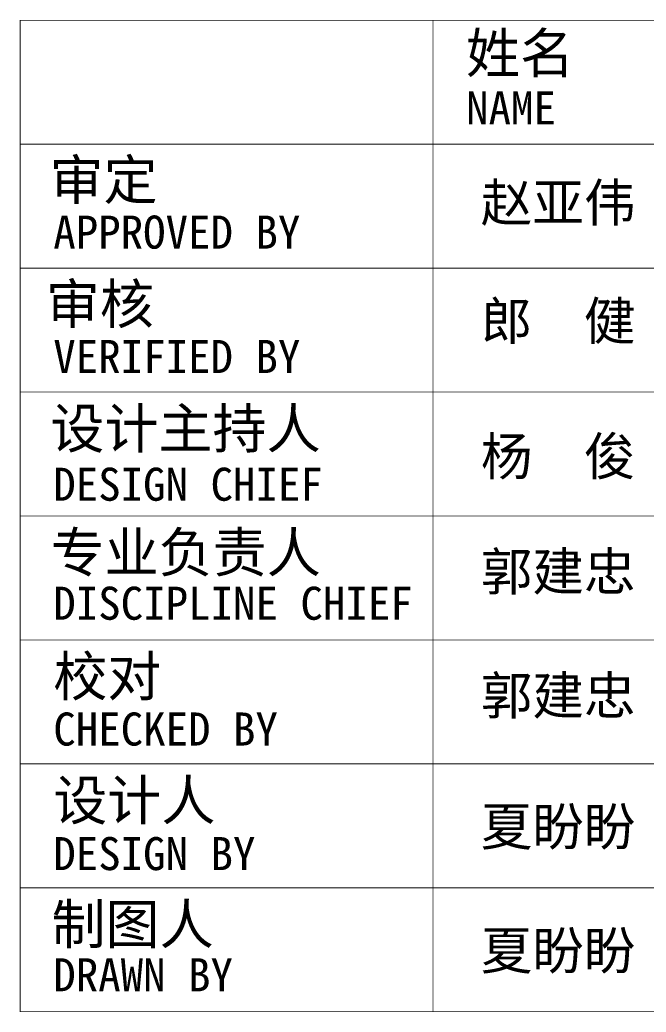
# Model space of a CAD drawing. Extents: x -777745 to 647905, y -207485 to 303235.
# Drawn here: x -357285 to -355388, y 175631 to 178634 of the extents above; entities that cross this region are included whole.
import ezdxf
from ezdxf.enums import TextEntityAlignment as Align

# ---------------------------------------------------------------- set-up
doc = ezdxf.new("R2010")
doc.units = 0
doc.header["$LTSCALE"] = 1000
doc.layers.get('0').update_dxf_attribs({"linetype": 'CONTINUOUS'})
doc.layers.add('00-防烟分区', color=4, linetype='CONTINUOUS')
doc.layers.add('SHEET_TEXT', color=7, linetype='CONTINUOUS')
doc.styles.add('华文细黑', font='STXIHEI.TTF', dxfattribs={"height": 10})
doc.styles.add('图签信息$0$华文细黑', font='STXIHEI.TTF', dxfattribs={"height": 10})

# ---------------------------------------------------------------- blocks, each defined once
blk = doc.blocks.new('图签信息')
at = {"const_width": 0.05}
for points in [[(-62.5, 103.262), (-2.5, 103.262), (-2.5, 163.262), (-62.5, 163.262), (-62.5, 103.262)], [(-37.5, 163.262), (-37.5, 103.262)], [(-62.5, 155.762), (-2.5, 155.762)], [(-62.5, 148.262), (-2.5, 148.262)], [(-62.5, 140.762), (-2.5, 140.762)], [(-62.5, 133.262), (-2.5, 133.262)], [(-62.5, 125.762), (-2.5, 125.762)], [(-62.5, 118.262), (-2.5, 118.262)], [(-62.5, 110.762), (-2.5, 110.762)]]:
    blk.add_lwpolyline(points, dxfattribs=at)
at = {"style": '图签信息$0$华文细黑'}
for s, height, p in [('姓名', 2.4, (-35.504, 162.474)), ('NAME', 2, (-35.5, 158.956)), ('审定', 2.4, (-60.729, 154.808)), ('APPROVED BY', 2, (-60.5, 151.442)), ('审核', 2.4, (-60.955, 147.294)), ('VERIFIED BY', 2, (-60.5, 143.915)), ('设计主持人', 2.4, (-60.678, 139.762)), ('DESIGN CHIEF', 2, (-60.5, 136.185)), ('专业负责人', 2.4, (-60.667, 132.262)), ('DISCIPLINE CHIEF', 2, (-60.5, 128.984)), ('校对', 2.4, (-60.5, 124.762)), ('CHECKED BY', 2, (-60.5, 121.371)), ('设计人', 2.4, (-60.5, 117.262)), ('DESIGN BY', 2, (-60.5, 113.832)), ('制图人', 2.4, (-60.606, 109.762)), ('DRAWN BY', 2, (-60.5, 106.498))]:
    blk.add_text(s, height=height, dxfattribs=at).set_placement(p, align=Align.TOP_LEFT)
blk = doc.blocks.new('图签-A1')
at = {"color": 2}
blk.add_blockref('图签信息', (0, 0), dxfattribs=at)
blk = doc.blocks.new('NTQM')
at = {"layer": 'SHEET_TEXT', "style": '华文细黑'}
for s, p in [('赵亚伟', (289, -239.1)), ('郎  健', (289, -955.1)), ('杨  俊', (289, -1774.7)), ('郭建忠', (289, -2471.7)), ('郭建忠', (289, -3221.7)), ('夏盼盼', (289, -4014.9)), ('夏盼盼', (289, -4764.9))]:
    blk.add_text(s, height=229.11, dxfattribs=at).set_placement(p, align=Align.TOP_LEFT)

msp = doc.modelspace()

# ---------------------------------------------------------------- block references
at = {"xscale": 50, "yscale": 50, "zscale": 50}
msp.add_blockref('图签-A1', (-354158.4, 170469.4), dxfattribs=at)
at = {"layer": '00-防烟分区', "xscale": 0.5, "yscale": 0.5, "zscale": 0.5}
msp.add_blockref('NTQM', (-356033.4, 178257.5), dxfattribs=at)

doc.saveas('drawing.dxf')
